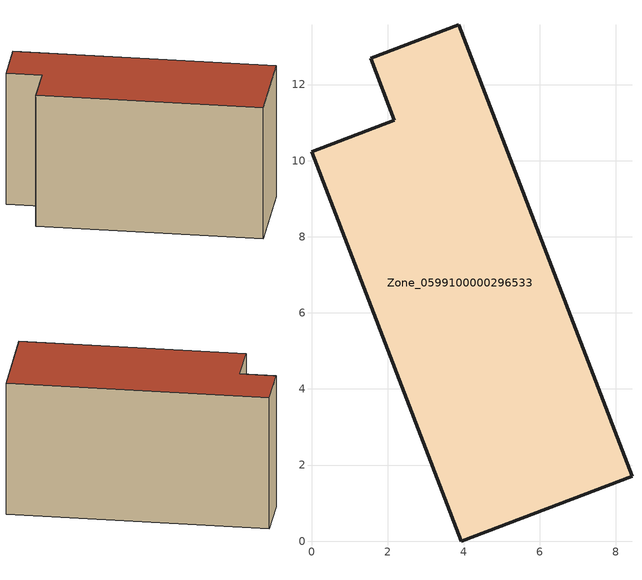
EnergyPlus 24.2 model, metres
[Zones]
Zone_0599100000296533
 floor ground (C_G): 8.42,1.71 3.94,0 0,10.23 2.17,11.06 1.55,12.69 3.87,13.57 z0
 wall outside (C_F): 3.94,0 8.42,1.71 3.87,13.57 1.55,12.69 2.17,11.06 0,10.23 3.94,0 z0:6.92
 roof outside (C_R): 0,10.23 3.94,0 8.42,1.71 3.87,13.57 1.55,12.69 2.17,11.06 z6.92
[BUILDING]
Pand.0599100000296533: North Axis=0; Terrain=City; Loads Convergence Tolerance Value=0.04; Temperature Convergence Tolerance Value=0.4; Solar Distribution=FullExterior; Maximum Number of Warmup Days=25; Minimum Number of Warmup Days=1
[Site:Location]
Rotterdam.The.Hague.AP_ZH_NLD Design_Conditions: Latitude=51.96; Longitude=4.45; Time Zone=1; Elevation=-4.5
[SITE:GROUNDTEMPERATURE:BUILDINGSURFACE]
18, 18, 18, 18, 18, 18, 18, 18, 18, 18, 18, 18
[MATERIAL] Thermal Absorptance=0.9; Solar Absorptance=0.7; Visible Absorptance=0.7
Name | Roughness | Thickness | Conductivity | Density | Specific Heat
G.TI.1992-2005 | MediumSmooth | 0.15 | 0.06 | 540 | 1210
F.TI.1992-2005 | Rough | 0.3 | 0.12 | 1920 | 840
R.TI.1992-2005 | MediumRough | 0.2 | 0.08 | 1500 | 1000
[CONSTRUCTION]
C_G: G.TI.1992-2005
C_F: F.TI.1992-2005
C_R: R.TI.1992-2005
[ZONE]
Zone_0599100000296533: Type=1; Multiplier=1; Ceiling Height=Autocalculate; Volume=Autocalculate; Floor Area=autocalculate; Part of Total Floor Area=Yes
[ZONEINFILTRATION:DESIGNFLOWRATE]
Infil_Zone_0599100000296533: Zone or ZoneList or Space or SpaceList=Zone_0599100000296533; Schedule=AlwaysOn; Design Flow Rate Calculation Method=Flow/Area; Flow Rate per Floor Area=0.0015; Constant Term Coefficient=1; Temperature Term Coefficient=0; Velocity Term Coefficient=0; Velocity Squared Term Coefficient=0
[HVACTEMPLATE:ZONE:IDEALLOADSAIRSYSTEM]
Zone_0599100000296533: Maximum Heating Supply Air Temperature=50; Minimum Cooling Supply Air Temperature=13; Maximum Heating Supply Air Humidity Ratio=0.0156; Minimum Cooling Supply Air Humidity Ratio=0.0077; Heating Limit=NoLimit; Cooling Limit=NoLimit; Dehumidification Control Type=ConstantSensibleHeatRatio; Cooling Sensible Heat Ratio=0.7; Dehumidification Setpoint=60; Humidification Control Type=None; Humidification Setpoint=30; Outdoor Air Method=None; Outdoor Air Flow Rate per Person=0.00944; Outdoor Air Flow Rate per Zone Floor Area=0; Outdoor Air Flow Rate per Zone=0; Demand Controlled Ventilation Type=None; Outdoor Air Economizer Type=NoEconomizer; Heat Recovery Type=None; Sensible Heat Recovery Effectiveness=0.7; Latent Heat Recovery Effectiveness=0.65
[ZONECONTROL:THERMOSTAT]
ThermostatControl_Zone_0599100000296533: Zone or ZoneList=Zone_0599100000296533; Control Type Schedule=DualSetpointControlType; Control 1=Thermostat_Zone_0599100000296533; Temperature Difference Between Cutout And Setpoint=0
[THERMOSTATSETPOINT:DUALSETPOINT]
Thermostat_Zone_0599100000296533: Heating Setpoint Temperature Schedule=HeatingSetpoint_Zone_0599100000296533; Cooling Setpoint Temperature Schedule=CoolingSetpoint_Zone_0599100000296533
[SCHEDULE:COMPACT]
HeatingSetpoint_Zone_0599100000296533: Through: 12/31, For: AllDays, Until: 24:00, 21
CoolingSetpoint_Zone_0599100000296533: Through: 12/31, For: AllDays, Until: 24:00, 24
DualSetpointControlType: Through: 12/31, For: AllDays, Until: 24:00, 4
AlwaysOn: Through: 12/31, For: AllDays, Until: 24:00, 1
